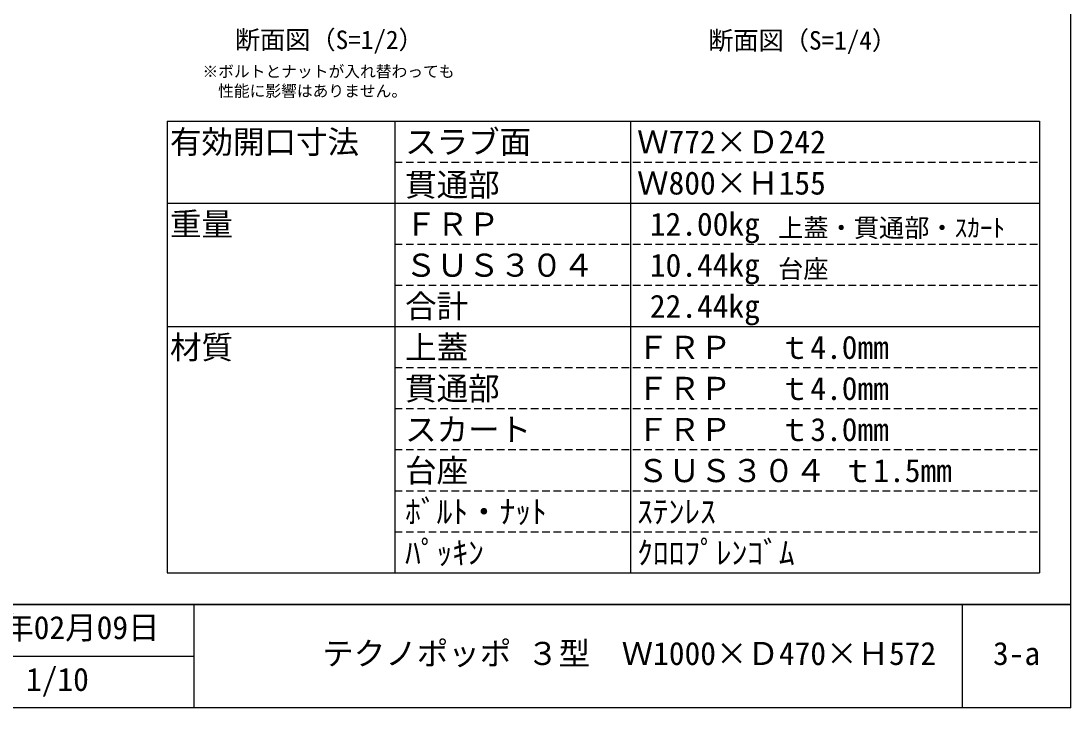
# Model space of a CAD drawing. Units: millimetres at full size, sheet at 1:10, with parts at other scales. Extents: x -10475 to 9199, y -10092 to 10143.
# Drawn here: x 7533 to 9199, y -1668 to -578 of the extents above; entities that cross this region are included whole.
import ezdxf
from ezdxf.enums import TextEntityAlignment as Align

# ---------------------------------------------------------------- set-up
doc = ezdxf.new("R2010")
doc.units = ezdxf.units.MM
doc.header["$LTSCALE"] = 10
doc.linetypes.add('DASHED1', pattern=[1.8, 1.2, -0.6])
for name, color, linetype in [('0-2_概要', 6, 'Continuous'), ('0-F_図面枠', 7, 'Continuous'), ('E-A_タイトル', 7, 'Continuous'), ('F-B_タイトル', 2, 'Continuous')]:
    doc.layers.add(name, color=color, linetype=linetype)
doc.styles.add('ＭＳ ゴシック', font='')
doc.styles.get('ＭＳ ゴシック').set_extended_font_data('MS Gothic')

msp = doc.modelspace()

# ---------------------------------------------------------------- linework, layer by layer
at = {"layer": '0-2_概要', "color": 7}
for p, q in [((7764.44, -736.72), (9148.81, -736.72)), ((7764.44, -736.72), (7764.44, -1453.59)), ((8125.67, -736.72), (8125.67, -1453.59)), ((8499.58, -736.72), (8499.58, -1453.59)), ((9148.81, -736.72), (9148.81, -1453.59)), ((7764.44, -867.06), (9148.81, -867.06)), ((7764.44, -1062.57), (9148.81, -1062.57)), ((7764.44, -1453.59), (9148.81, -1453.59))]:
    msp.add_line(p, q, dxfattribs=at)
at = {"layer": '0-2_概要', "color": 7, "linetype": 'DASHED1'}
for p, q in [((8125.67, -801.89), (9148.81, -801.89)), ((8125.67, -932.23), (9148.81, -932.23)), ((8125.67, -997.4), (9148.81, -997.4)), ((8125.67, -1127.74), (9148.81, -1127.74)), ((8125.67, -1192.91), (9148.81, -1192.91)), ((8125.67, -1258.08), (9148.81, -1258.08)), ((8125.67, -1323.25), (9148.81, -1323.25)), ((8125.67, -1388.42), (9148.81, -1388.42))]:
    msp.add_line(p, q, dxfattribs=at)
at = {"layer": '0-F_図面枠'}
for p, q in [((9198.81, -1667.93), (9198.81, 1092.07)), ((5198.81, -1503.59), (9198.81, -1503.59)), ((9198.81, -1503.59), (5406.39, -1503.59)), ((7806.75, -1503.59), (7806.75, -1667.93)), ((9026.27, -1503.59), (9026.27, -1667.93)), ((7066.53, -1585.76), (7806.75, -1585.76)), ((9198.81, -1667.93), (5198.81, -1667.93))]:
    msp.add_line(p, q, dxfattribs=at)

# ---------------------------------------------------------------- texts
at = {"layer": '0-2_概要', "style": 'ＭＳ ゴシック'}
for s, p in [('有効開口寸法', (7768.99, -799.25)), ('スラブ面', (8142.12, -799.25)), ('Ｗ772×Ｄ242', (8510.22, -799.25)), ('貫通部', (8142.12, -867.06)), ('Ｗ800×Ｈ155', (8510.22, -864.42)), ('重量', (7768.99, -929.59)), ('ＦＲＰ', (8142.12, -929.59)), ('12.00kg', (8530.5, -929.59)), ('ＳＵＳ３０４', (8142.12, -994.76)), ('10.44kg', (8530.5, -994.76)), ('合計', (8142.12, -1059.93)), ('22.44kg', (8530.5, -1059.93)), ('材質', (7768.99, -1125.1)), ('上蓋', (8142.12, -1125.1)), ('ＦＲＰ\u3000 ｔ4.0mm', (8510.22, -1125.1)), ('貫通部', (8142.12, -1190.27)), ('ＦＲＰ\u3000 ｔ4.0mm', (8510.22, -1190.27)), ('スカート', (8142.12, -1255.44)), ('ＦＲＰ\u3000 ｔ3.0mm', (8510.22, -1255.44)), ('台座', (8142.12, -1320.61)), ('ＳＵＳ３０４ ｔ1.5mm', (8510.22, -1320.61)), ('ﾎﾞﾙﾄ・ﾅｯﾄ', (8142.12, -1385.78)), ('ｽﾃﾝﾚｽ', (8510.22, -1385.78)), ('ﾊﾟｯｷﾝ', (8142.12, -1450.95)), ('ｸﾛﾛﾌﾟﾚﾝｺﾞﾑ', (8510.22, -1450.95))]:
    msp.add_text(s, height=36.66, dxfattribs=at).set_placement(p, align=Align.BOTTOM_LEFT)
at = {"layer": '0-2_概要', "color": 7, "style": 'ＭＳ ゴシック'}
for s, p in [('上蓋・貫通部・ｽｶｰﾄ', (8734.12, -929.59)), ('台座', (8734.12, -994.76))]:
    msp.add_text(s, height=29.33, dxfattribs=at).set_placement(p, align=Align.BOTTOM_LEFT)
at = {"layer": '0-F_図面枠', "color": 6, "style": 'ＭＳ ゴシック'}
for s, p in [('2024年02月09日', (7403.04, -1569.67)), ('テクノポッポ ３型\u3000Ｗ1000×Ｄ470×Ｈ572', (8010.69, -1610.76)), ('3-a', (9075.04, -1610.76)), ('1/10', (7540.54, -1651.84))]:
    msp.add_text(s, height=36.66, dxfattribs=at).set_placement(p, align=Align.BOTTOM_LEFT)
at = {"layer": 'E-A_タイトル', "color": 2, "style": 'ＭＳ ゴシック'}
msp.add_text('断面図（S=1/2）', height=29.33, dxfattribs=at).set_placement((7871.9, -631.39), align=Align.BOTTOM_LEFT)
at = {"layer": 'E-A_タイトル', "color": 3, "style": 'ＭＳ ゴシック'}
for s, p in [('※ボルトとナットが入れ替わっても', (7820.57, -672.8)), ('性能に影響はありません。', (7845.37, -703.67))]:
    msp.add_text(s, height=18.33, dxfattribs=at).set_placement(p, align=Align.BOTTOM_LEFT)
at = {"layer": 'F-B_タイトル', "style": 'ＭＳ ゴシック'}
msp.add_text('断面図（S=1/4）', height=29.33, dxfattribs=at).set_placement((8623.01, -632.3), align=Align.BOTTOM_LEFT)

doc.saveas('drawing.dxf')
